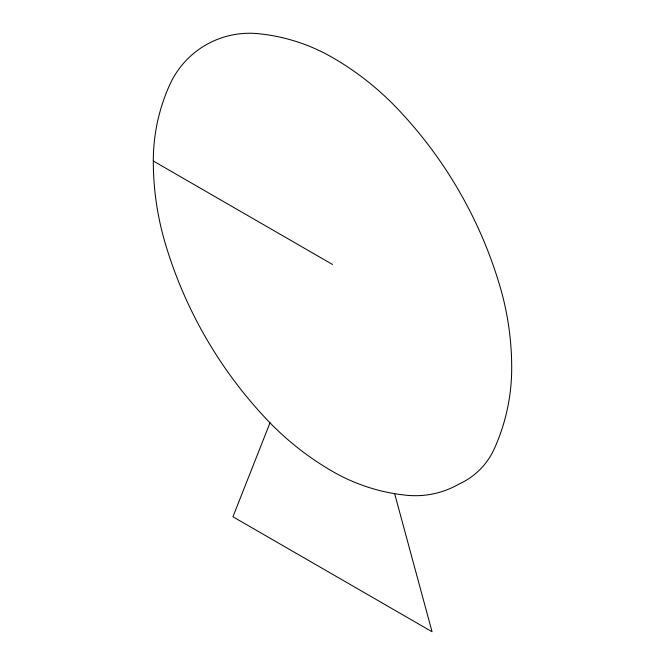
<?xml version="1.0" encoding="UTF-8"?>
<svg xmlns="http://www.w3.org/2000/svg" width="665" height="665" viewBox="0 0 665 665"><rect width="100%" height="100%" fill="white"/><g stroke="black" fill="none" stroke-linecap="round" stroke-linejoin="round"><path stroke-width="1" d="M270.007 422.832L232.933 516.78L432.067 631.75L394.636 493.671M153.299 161.013A289.608 289.608 0 0 0 165.294 243.506A437.512 437.512 0 0 0 267.056 419.765A289.608 289.608 0 0 0 332.5 471.402A184.912 184.912 0 0 0 406.731 495.275A87.689 87.689 0 0 0 459.216 483.954A70.407 70.407 0 0 0 494.245 448.875A196.35 196.35 0 0 0 511.701 367.936A289.608 289.608 0 0 0 499.706 285.443A437.512 437.512 0 0 0 397.944 109.185A289.608 289.608 0 0 0 332.5 57.547A184.912 184.912 0 0 0 258.269 33.674A87.689 87.689 0 0 0 169.733 84.788A184.912 184.912 0 0 0 153.299 161.013L332.5 264.471"/></g></svg>
